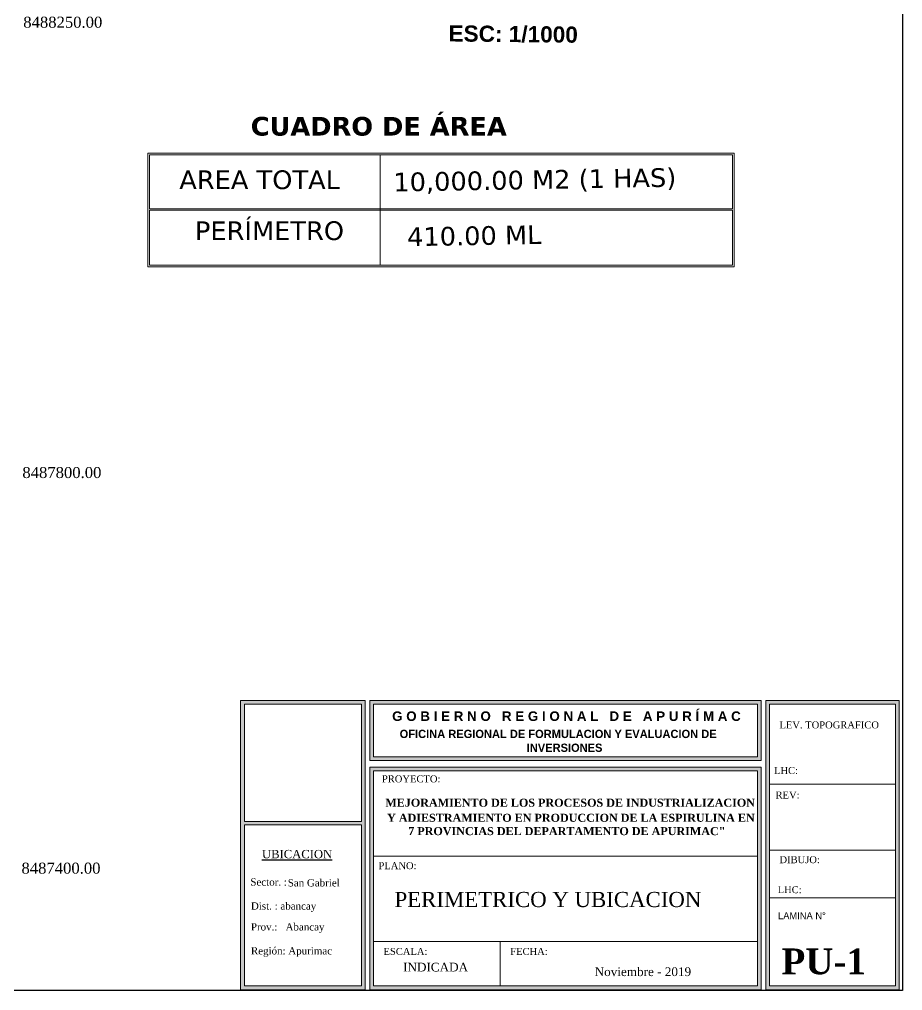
# Model space of a CAD drawing. Header units: metres. Extents: x 2572 to 5235, y 1556 to 2684.
# Drawn here: x 4071.9 to 4249.1, y 2027.2 to 2222 of the extents above; entities that cross this region are included whole.
import ezdxf

# ---------------------------------------------------------------- set-up
doc = ezdxf.new("R2010")
doc.units = ezdxf.units.M
doc.layers.add('$AUDIT-BAD-LAYER', color=7, linetype='Continuous')
for name, color, linetype, lineweight in [('0_Pen_No__1', 7, 'Continuous', 13), ('1-blanco', 7, 'Continuous', 25), ('2D Drafting - General_Pen_No__1', 7, 'Continuous', 13), ('A-ACOTACION', 7, 'Continuous', 9), ('muros_0.8', 12, 'Continuous', 80), ('PLUMA 02', 51, 'Continuous', 20), ('Texto_Pen_No__21', 7, 'Continuous', 35)]:
    doc.layers.add(name, color=color, linetype=linetype, lineweight=lineweight)
doc.layers.add('2D Drafting - General_Pen_No__102', color=7, linetype='Continuous', lineweight=13, true_color=0xcccccc)
doc.styles.add('arial', font='arial.ttf')
doc.styles.add('Dutch801 XBd BT', font='dutcheb.ttf', dxfattribs={"height": 0.2})
doc.styles.add('GENERATED_STYLE_7', font='GOTHIC.TTF')
doc.styles.add('L120', font='times.ttf', dxfattribs={"height": 3})
doc.styles.get("Standard").update_dxf_attribs({"font": 'arial.ttf'})

msp = doc.modelspace()

# ---------------------------------------------------------------- hatches: boundary and pattern name
at = {"layer": '2D Drafting - General_Pen_No__102', "linetype": 'Continuous'}
h = msp.add_hatch(color=256, dxfattribs=at)
h.paths.add_polyline_path([(4116.281, 2027.408), (4141.313, 2027.408), (4141.313, 2085.423), (4116.281, 2085.423)])
h.paths.add_polyline_path([(4140.554, 2028.166), (4117.049, 2028.166), (4117.049, 2060.451), (4140.554, 2060.451)], flags=16)
h.paths.add_polyline_path([(4117.049, 2061.149), (4117.049, 2084.664), (4140.554, 2084.664), (4140.554, 2061.149)], flags=16)
h = msp.add_hatch(color=256, dxfattribs=at)
h.paths.add_polyline_path([(4142.205, 2085.423), (4142.205, 2073.374), (4220.749, 2073.374), (4220.749, 2085.423)])
h.paths.add_polyline_path([(4142.964, 2074.132), (4142.964, 2084.664), (4219.99, 2084.664), (4219.99, 2074.132)], flags=16)
h = msp.add_hatch(color=256, dxfattribs=at)
h.paths.add_polyline_path([(4221.641, 2085.423), (4221.641, 2027.408), (4248.417, 2027.408), (4248.417, 2085.423)])
h.paths.add_polyline_path([(4222.4, 2028.166), (4222.4, 2084.664), (4247.659, 2084.664), (4247.659, 2028.166)], flags=16)
h = msp.add_hatch(color=256, dxfattribs=at)
h.paths.add_polyline_path([(4142.205, 2027.408), (4220.749, 2027.408), (4220.749, 2072.035), (4142.205, 2072.035)])
h.paths.add_polyline_path([(4142.964, 2028.166), (4142.964, 2071.276), (4219.99, 2071.276), (4219.99, 2028.166)], flags=16)

# ---------------------------------------------------------------- linework, layer by layer
at = {"layer": '0_Pen_No__1', "linetype": 'Continuous'}
for p, q in [((4222.4, 2068.602), (4247.659, 2068.602)), ((4222.4, 2055.388), (4247.659, 2055.388)), ((4219.99, 2054.165), (4142.964, 2054.165)), ((4222.4, 2045.802), (4247.659, 2045.802)), ((4142.961, 2037.092), (4219.993, 2037.092)), ((4168.386, 2037.092), (4168.386, 2028.166))]:
    msp.add_line(p, q, dxfattribs=at)
at = {"layer": '0_Pen_No__1', "linetype": 'Continuous', "flags": 128}
for points in [[(4116.281, 2027.408), (4141.313, 2027.408), (4141.313, 2085.423), (4116.281, 2085.423)], [(4117.049, 2084.664), (4140.554, 2084.664), (4140.554, 2061.149), (4117.049, 2061.149)], [(4142.205, 2073.374), (4220.749, 2073.374), (4220.749, 2085.423), (4142.205, 2085.423)], [(4142.964, 2074.132), (4219.99, 2074.132), (4219.99, 2084.664), (4142.964, 2084.664)], [(4221.641, 2027.408), (4248.417, 2027.408), (4248.417, 2085.423), (4221.641, 2085.423)], [(4222.4, 2028.166), (4247.659, 2028.166), (4247.659, 2084.664), (4222.4, 2084.664)], [(4142.205, 2072.035), (4142.205, 2027.408), (4220.749, 2027.408), (4220.749, 2072.035)], [(4142.964, 2071.276), (4142.964, 2028.166), (4219.99, 2028.166), (4219.99, 2071.276)], [(4117.049, 2028.166), (4140.554, 2028.166), (4140.554, 2060.451), (4117.049, 2060.451)]]:
    msp.add_lwpolyline(points, close=True, dxfattribs=at)
at = {"layer": '1-blanco', "linetype": 'Continuous', "lineweight": 9}
for p, q in [((4097.656, 2172.383), (4097.656, 2195.132)), ((4097.656, 2195.132), (4215.321, 2195.132)), ((4098.004, 2183.999), (4098.004, 2194.785)), ((4098.004, 2194.785), (4214.974, 2194.785)), ((4144.302, 2194.785), (4144.302, 2172.704)), ((4214.974, 2194.785), (4214.974, 2183.999)), ((4215.321, 2195.132), (4215.321, 2172.383)), ((4214.974, 2183.999), (4098.004, 2183.999)), ((4098.004, 2172.704), (4098.004, 2183.744)), ((4098.004, 2183.744), (4214.974, 2183.744)), ((4214.974, 2183.744), (4214.974, 2172.704)), ((4215.321, 2172.383), (4097.656, 2172.383)), ((4214.974, 2172.704), (4098.004, 2172.704))]:
    msp.add_line(p, q, dxfattribs=at)
at = {"layer": '2D Drafting - General_Pen_No__1', "linetype": 'Continuous', "flags": 128}
for points in [[(4116.281, 2027.408), (4141.313, 2027.408), (4141.313, 2085.423), (4116.281, 2085.423)], [(4117.049, 2061.149), (4117.049, 2084.664), (4140.554, 2084.664), (4140.554, 2061.149)], [(4142.205, 2085.423), (4142.205, 2073.374), (4220.749, 2073.374), (4220.749, 2085.423)], [(4142.964, 2074.132), (4142.964, 2084.664), (4219.99, 2084.664), (4219.99, 2074.132)], [(4221.641, 2085.423), (4221.641, 2027.408), (4248.417, 2027.408), (4248.417, 2085.423)], [(4222.4, 2028.166), (4222.4, 2084.664), (4247.659, 2084.664), (4247.659, 2028.166)], [(4142.205, 2027.408), (4220.749, 2027.408), (4220.749, 2072.035), (4142.205, 2072.035)], [(4142.964, 2028.166), (4142.964, 2071.276), (4219.99, 2071.276), (4219.99, 2028.166)], [(4140.554, 2028.166), (4117.049, 2028.166), (4117.049, 2060.451), (4140.554, 2060.451)]]:
    msp.add_lwpolyline(points, close=True, dxfattribs=at)
at = {"layer": 'A-ACOTACION', "lineweight": 30, "flags": 128}
msp.add_lwpolyline([(3728.901, 2409.734), (4249.101, 2409.734), (4249.101, 2027.234), (3728.901, 2027.234), (3728.901, 2409.734)], dxfattribs=at)

# ---------------------------------------------------------------- texts
at = {"layer": '$AUDIT-BAD-LAYER', "color": 0, "style": 'Dutch801 XBd BT'}
msp.add_text('PERIMETRICO Y UBICACION', height=3.03075, dxfattribs=at).set_placement((4147.175, 2043.982, -221.624))
at = {"layer": '$AUDIT-BAD-LAYER', "style": 'Dutch801 XBd BT'}
for s, insert, char_height, attachment_point in [('LEV. TOPOGRAFICO', (4224.405, 2081.206), 1.3985, 1), ('LHC:', (4223.308, 2072.067), 1.3985, 1), ('PROYECTO:', (4144.639, 2070.388), 1.3985, 1), ('REV:', (4223.622, 2067.147), 1.3985, 1), ('{\\LUBICACION}', (4120.579, 2053.737), 1.67819, 7), ('PLANO:', (4143.952, 2052.977), 1.3985, 1), ('DIBUJO:', (4224.405, 2054.176), 1.3985, 1), ('Sector. :  ', (4118.25, 2048.246), 1.45374, 7), ('            San Gabriel', (4119.167, 2048.09), 1.45374, 7), ('LHC:', (4224.035, 2048.169), 1.3985, 1), ('Dist. : abancay', (4118.358, 2042.989), 1.45374, 7), ('{\\fCentury Gothic|b0|i0|c0|p34;LAMINA\\fCentury Gothic|b0|i0|c128|p34; \\fCentury Gothic|b0|i0|c0|p34;N°}', (4224.113, 2042.945), 1.398495, 1), ('Prov.:   Abancay', (4118.358, 2038.802), 1.45374, 7), ('Región: Apurimac', (4118.361, 2033.999), 1.45374, 7), ('{ESCALA:}', (4144.966, 2035.789), 1.3985, 1), ('{FECHA:}', (4170.391, 2035.789), 1.3985, 1), ('{INDICADA}', (4148.878, 2031.037), 1.7481, 7), ('Noviembre - 2019', (4187.318, 2031.89), 1.74812, 1)]:
    msp.add_mtext(s, dxfattribs=dict(at, insert=insert, char_height=char_height, attachment_point=attachment_point))
at = {"layer": '$AUDIT-BAD-LAYER', "char_height": 1.60518, "attachment_point": 1}
for s, insert, width in [('{\\fTimes New Roman|b1|i0|c0|p18; MEJORAMIENTO DE LOS PROCESOS DE INDUSTRIALIZACION }', (4144.717, 2065.708), 73.46195), ('{\\fTimes New Roman|b1|i0|c0|p18;    Y ADIESTRAMIENTO EN PRODUCCION DE LA ESPIRULINA EN \\P           7 PROVINCIAS DEL DEPARTAMENTO DE APURIMAC"}', (4143.252, 2062.683), 82.46397)]:
    msp.add_mtext(s, dxfattribs=dict(at, insert=insert, width=width))
at = {"layer": '0_Pen_No__1', "linetype": 'Continuous', "insert": (4142.964, 2075.074), "char_height": 1.662087, "width": 77.02626, "attachment_point": 7, "style": 'arial'}
msp.add_mtext('\\pi5.23915,t35.84232,66.4455;{\\fBodoni MT|b1|i0|c0|p18;OFICINA REGIONAL DE FORMULACION Y EVALUACION DE \\P\\pi30.72773,t61.3309,91.93408;INVERSIONES\\fBernadette|b0|i0|c0|p2; \\C8;\\c8355711; }', dxfattribs=at)
at = {"layer": '1-blanco', "linetype": 'Continuous', "lineweight": 9, "char_height": 2.20999, "attachment_point": 5, "style": 'L120'}
for s, insert in [('\\A1;8488250.00', (4080.616, 2221.383, 581.287)), ('\\A1;8487800.00', (4080.435, 2131.086, 264.221)), ('\\A1;8487400.00', (4080.253, 2051.757, 369.91))]:
    msp.add_mtext(s, dxfattribs=dict(at, insert=insert))
at = {"layer": '1-blanco', "linetype": 'Continuous', "lineweight": 9, "insert": (4170.961, 2217.322, 9341.654), "char_height": 3.24403, "attachment_point": 8, "rotation": 359.39347}
msp.add_mtext('{\\fArial|b1|i0|c0|p34;ESC: 1/1000}', dxfattribs=at)
at = {"layer": '1-blanco', "linetype": 'Continuous', "lineweight": 9, "char_height": 3.75245, "attachment_point": 1}
for s, insert, width, rotation in [('{\\fVerdana|b0|i0|c0|p34;AREA TOTAL}', (4103.985, 2191.699), 33.50202, 0.00013), ('{\\fVerdana|b0|i0|c0|p34;10,000.00 M2 (1 HAS)}', (4146.893, 2191.2), 66.67308, 1), ('{\\fVerdana|b0|i0|c0|p34;PERÍMETRO}', (4107.127, 2181.469), 9.8133, 0.02971), ('{\\fVerdana|b0|i0|c0|p34;410.00 ML}', (4149.646, 2180.236), 31.09646, 1)]:
    msp.add_mtext(s, dxfattribs=dict(at, insert=insert, width=width, rotation=rotation))
at = {"layer": 'muros_0.8', "insert": (4118.319, 2202.42), "char_height": 3.75245, "width": 127.3033, "attachment_point": 1}
msp.add_mtext('{\\fVerdana|b1|i0|c0|p34;CUADRO DE ÁREA}', dxfattribs=at)
at = {"layer": 'PLUMA 02', "color": 0, "linetype": 'Continuous', "ltscale": 0.005, "insert": (4224.809, 2035.681), "char_height": 5.17771, "attachment_point": 1}
msp.add_mtext('{\\fTimes New Roman|b1|i0|c0|p18;PU-1}', dxfattribs=at)
at = {"layer": 'Texto_Pen_No__21', "linetype": 'Continuous', "insert": (4146.695, 2081.271), "char_height": 1.91747, "attachment_point": 7, "style": 'GENERATED_STYLE_7'}
msp.add_mtext('{\\fArial|b1|i0|c0|p34;G O B I E R N O   R E G I O N A L   D E   A P U R Í M A C}', dxfattribs=at)

doc.saveas('drawing.dxf')
